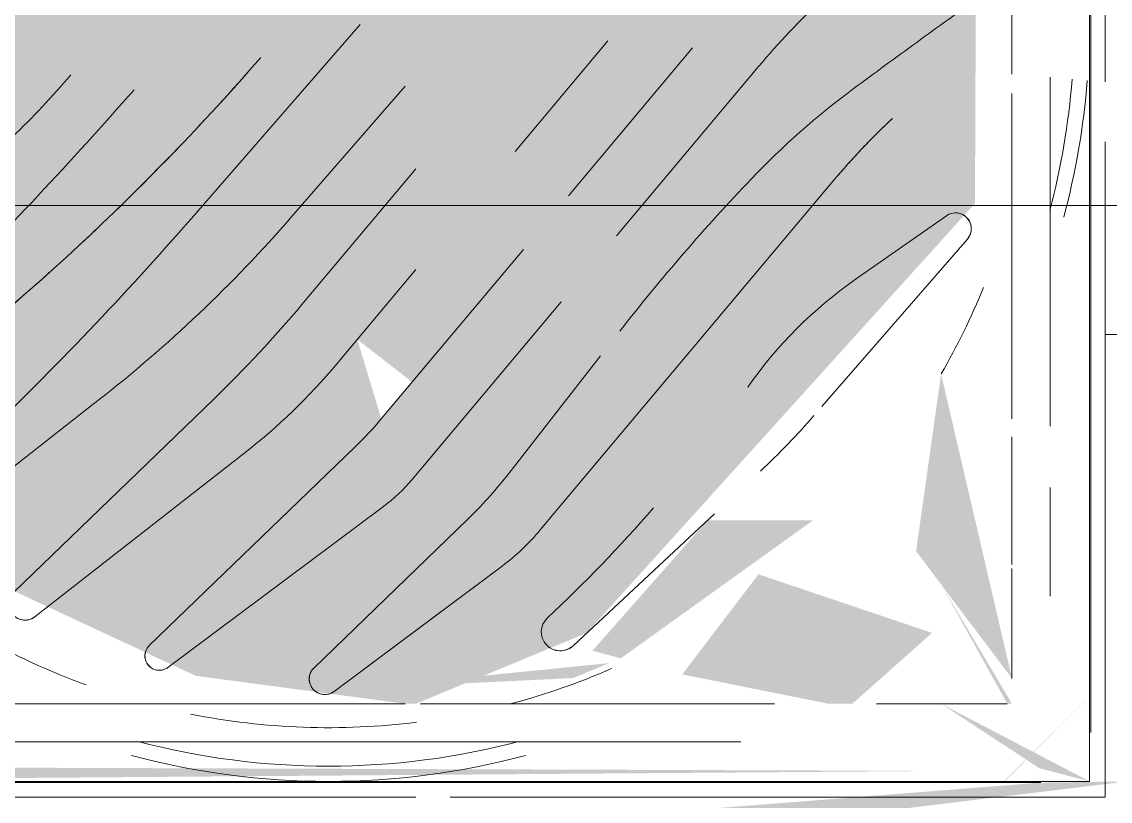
# Model space of a CAD drawing. Header units: metres. Extents: x 1 to 114, y -6 to 62.
# Drawn here: x 59.4427 to 59.5142, y 0.6298 to 0.681 of the extents above; entities that cross this region are included whole.
import ezdxf

# ---------------------------------------------------------------- set-up
doc = ezdxf.new("R2010")
doc.units = ezdxf.units.M
for name, color, linetype, lineweight in [('ARQ-SAN', 7, 'Continuous', 5), ('KIRYA - PISO', 7, 'Continuous', 5), ('P-SANR-FIXT', 7, 'Continuous', 5)]:
    doc.layers.add(name, color=color, linetype=linetype, lineweight=lineweight)
doc.layers.add('ARQ_1100_BASE_TÉRREO_GARAGEM_dwg', color=7, linetype='Continuous', lineweight=5, true_color=0x767676)

# ---------------------------------------------------------------- blocks, each defined once
blk = doc.blocks.new('Ralo Quadrado Montado com Prolongador - Caixas e Ralos - Esgoto - MEP - Tigre - Com Prolongador - Branco c_ grelha branca - 100x53x40-4185426-PLANTA BAIXA GERAL')
at = {"layer": 'P-SANR-FIXT', "true_color": 0xe6e6e6, "transparency": 33554560}
h = blk.add_hatch(color=254, dxfattribs=at)
h.paths.add_polyline_path([(0.05007812500004411, 0.04434988787242092), (0.0442877028181304, 0.05007812500000946), (0.04999999999998864, 0.04434988787242092), (0.05007812500004411, 0.04222577095515453)])
h.paths.add_polyline_path([(0.04999999999998864, -0.04999999999997131), (0.04931124055631463, 0.04024420051389321), (0.04902045480384877, -0.04272582627075353), (0.04952464779210341, -0.04646999999997124)])
h.paths.add_polyline_path([(0.04999999999998864, -0.04999999999997131), (-0.01893530564589564, -0.0465327522846495), (-0.01382778952715298, -0.04744624194059998), (0.04024420051384123, -0.04931124055626265), (0.0464700000000059, -0.04975078199996656)])
h = blk.add_hatch(color=254, dxfattribs=at)
h.paths.add_polyline_path([(0.04999999999998864, 0.05000000000002328), (0.04490000000006776, 0.04024420051389321), (0.04913193630372444, 0.0466950464937745)])
h.paths.add_polyline_path([(0.04999999999998864, -0.04999999999997131), (0.0206729702292665, -0.04489999999998113), (0.0464700000000059, -0.04952464779213806)])
h = blk.add_hatch(color=254, dxfattribs=at)
h.paths.add_polyline_path([(0.04191228635596817, 0.01920788453681002), (0.03285925212176171, 0.0318178319584943), (0.03285925212176171, 0.02489124577396037), (0.04142021480168469, 0.01733443490907612)])
h.paths.add_polyline_path([(0.04222630319585297, 0.01844978082308448), (0.04389318829308823, 0.001895149217921789), (0.04321304829070805, 0.01606756743254923)])
h.paths.add_polyline_path([(0.04006211764200825, -0.02347229501855595), (0.03729968011606034, -0.02323499999998562), (0.03939812062173233, -0.02433763278286738)])
h.paths.add_polyline_path([(0.03503882369332196, -0.03001877914769175), (0.03276566653443361, -0.02928438486692025), (0.03420523630831503, -0.03110513137830899)])
h.paths.add_polyline_path([(0.04490000000006776, 0.04490000000003311), (0.03705841995755164, 0.04024420051389321), (0.04490000000006776, 0.04459013937613254)])
h.paths.add_polyline_path([(0.0231678414813814, -0.04027201848310024), (0.01358672177240651, -0.0419241117835662), (0.0206729702292665, -0.04130542799210762)])
h.paths.add_polyline_path([(0.03016001291798466, 0.005498985827023398), (0.01142446990271101, 0.02385843585404409), (0.02255015857328572, 0.01188441180093105), (0.02986869847274357, 0.005743427670530673)])
h.paths.add_polyline_path([(0.02931371968902713, -0.0355798348440826), (0.02323500000000295, -0.03741682496490075), (0.02849996045542721, -0.03620425426574821)])
h = blk.add_hatch(color=254, dxfattribs=at)
h.paths.add_polyline_path([(0.04490000000006776, 0.0344104780735951), (0.04024420051384123, 0.03965146754995476), (0.03639488666013695, 0.02825152348222764), (0.04297002974864508, 0.02323500000000295), (0.04490000000006776, 0.03285925212176171)])
h.paths.add_polyline_path([(0.04490000000006776, -0.03638630539884957), (0.03639559114289377, -0.02825060538235885), (0.03839715742488325, -0.03361929626546553), (0.04490000000006776, -0.03922337204122687)])
h.paths.add_polyline_path([(0.04490000000006776, -0.04318875573300789), (0.03276566653443361, -0.03293106286855928), (0.03420523630831503, -0.03819443691031552), (0.04490000000006776, -0.04434000083830061)])
h.paths.add_polyline_path([(0.04323458233125093, 0.04490000000003311), (0.02323500000000295, 0.04024420051389321), (0.03487791932269065, 0.0386004655987595), (0.0425048297218098, 0.04434988787242092)])
h.paths.add_polyline_path([(0.04268385428014672, -0.04489999999998113), (0.02456536956682285, -0.03922337204122687), (0.02849996045542721, -0.04196113462798835), (0.04024420051384123, -0.04489999999998113)])
h = blk.add_hatch(color=254, dxfattribs=at)
h.paths.add_polyline_path([(0.04490000000006776, 0.005743427670530673), (0.04024420051384123, 0.01697185819306746), (0.01202732102590271, 0.0424686650957091), (-0.01202732102590271, 0.04256572517858213), (-0.01893530564589564, 0.03923325907534718), (-0.01667713440087719, -0.005489098792903087), (-0.01893530564589564, -0.009547922602933977), (-0.01601192165669445, -0.01736507241110485), (-0.01893530564589564, -0.02121373655979564), (-0.01368796097170316, -0.0422158839210169), (0.01358672177240651, -0.0419241117835662), (0.03420523630831503, -0.02770121046500394), (0.04306423033578822, -0.008717797886847666), (0.04490000000006776, 0.005047245504805006)])
h.paths.add_polyline_path([(0.02618154608856166, 0.003473176495187272), (0.020966876663108, 0.001895149217921789), (0.02376728053941952, 0.005498985827023398)])
at = {"layer": 'P-SANR-FIXT', "color": 8, "true_color": 0x737373}
for p, q in [((0.004035997471425377, 0.05102466117588226), (-0.004038058213926581, 0.05102466117588226)), ((0.004035997471425351, 0.05102466117588226), (-0.004038058213926606, 0.05102466117588226)), ((0.05102466117590195, 0.05102466117588226), (0.007988891788576136, 0.05102466117588226)), ((0.05102466117590193, 0.05102466117588226), (0.007988891788576112, 0.05102466117588226)), ((0.05102466117590195, 0.05102466117588227), (0.05102466117590195, 0.007988891787179653)), ((0.05102466117590193, 0.007988891787179644), (0.05102466117590193, 0.05102466117588226)), ((-0.003960290114267235, 0.05007812500000042), (0.003958209664154272, 0.05007812500000043)), ((0.003958209664154246, 0.05007812500000042), (-0.003960290114267252, 0.05007812500000042)), ((0.003958209664154272, 0.05007812500000043), (0.04679687500042073, 0.05007812500000043)), ((0.04679687500042071, 0.05007812500000042), (0.003958209664154246, 0.05007812500000042)), ((0.003951789230793801, 0.05), (-0.003953871307486039, 0.05000000000000001)), ((0.05, 0.05), (0.003951789230793801, 0.05)), ((0.05, -0.05), (0.05, 0.05)), ((0.0500781250000201, 0.04679687499790146), (0.0500781250000201, -0.05007812499996784)), ((0.05007812500002012, -0.05007812499996784), (0.05007812500002012, 0.04679687499790146)), ((0.003532663340704694, 0.04490000000003097), (-0.003534851603348274, 0.04490000000003097)), ((0.01202732102588299, 0.04490000000003097), (0.004804950413036865, 0.04490000000003097)), ((0.02536764270218842, 0.03241385782074647), (0.01437341076488489, 0.04197099783632014)), ((0.01415673930786848, 0.01892732681084884), (0.003035866578259595, 0.0282588470166332)), ((0.04108746529033123, 0.01606756743253504), (0.03241396934921514, 0.02536875308631406)), ((0.001808847755057559, 0.02392429867759831), (0.01152994146353251, 0.01576733253217709)), ((0.008614460411688781, 0.01226005713862353), (0.001351130703972016, 0.01835471441748774)), ((0.03016001291795629, 0.00549898582699496), (0.01849354431757937, 0.01528831532671263)), ((0.01506213538087338, 0.01280346991888968), (0.02618154608853154, 0.003473176495184886)), ((0.04490000000005063, 0.006042804953406724), (0.04490000000005063, 0.01202732102593436)), ((0.02255015857326783, 0.0005666179510444574), (0.01638067699189924, 0.005743427670525951)), ((0.04409007543468386, 0.0003797275316037955), (0.04008428537172801, 0.005743427670507446)), ((0.05102466117590195, 0.005743427670504109), (0.05102466117590196, -0.05102466117584969)), ((0.05102466117590193, -0.0510246611758497), (0.05102466117590193, 0.005743427670504101)), ((0.04490000000005063, -0.01202732102590174), (0.04490000000005063, 0.005047245505017569))]:
    blk.add_line(p, q, dxfattribs=at)
at = {"layer": 'P-SANR-FIXT', "color": 253, "true_color": 0xacacac}
for p, q in [((-0.00395387130748603, 0.05000000000000001), (0.003951789230793801, 0.05)), ((0.003951789230793801, 0.05), (0.05, 0.05)), ((0.05, 0.05), (0.05, -0.05)), ((0.0266622541741488, 0.04740000000000041), (0.01317280453230381, 0.04740000000000041)), ((0.02666225417414866, 0.04740000000000041), (0.01317280453230367, 0.04740000000000041)), ((0.003532663340704542, 0.04490000000003097), (-0.003534851603348426, 0.04490000000003097)), ((0.01202732102588283, 0.04490000000003097), (0.004804950413036713, 0.04490000000003097)), ((0.02617543461990288, 0.04490000000003097), (0.01202732102588299, 0.04490000000003097)), ((0.03574695622896518, 0.04490000000003097), (0.02737008891086965, 0.04490000000003097)), ((0.04323458233119857, 0.04490000000003097), (0.03600816876217866, 0.04490000000003097)), ((0.04490000000005063, 0.0360081687623728), (0.04490000000005063, 0.04459013937611343)), ((0.04490000000005063, 0.01202732102593436), (0.04490000000005063, 0.02930120998357012)), ((0.04740000000002007, 0.02708290947314633), (0.04740000000002007, 0.01317280453290567)), ((0.04740000000001993, 0.01317280453290567), (0.04740000000001993, 0.02708290947314632)), ((0.04490000000005048, 0.01202732102593434), (0.04490000000005048, 0.006042804953406707)), ((0.04490000000005048, 0.00504724550501756), (0.04490000000005049, -0.01202732102590175)), ((0.04490000000005063, -0.02290807756040768), (0.04490000000005063, -0.01202732102590174)), ((0.04740000000002008, -0.01317280453289426), (0.04740000000002008, -0.02740125132597925)), ((0.04740000000001993, -0.02740125132597924), (0.04740000000001993, -0.01317280453289426))]:
    blk.add_line(p, q, dxfattribs=at)
at = {"layer": 'P-SANR-FIXT', "color": 9, "true_color": 0xc9c9c9}
for p, q in [((0.01317280453230381, 0.04740000000000041), (0.003738117208370778, 0.04740000000000041)), ((0.01317280453230367, 0.04740000000000041), (0.003738117208370635, 0.04740000000000041)), ((0.03782512284311531, 0.04740000000000041), (0.03069221127356395, 0.04740000000000041)), ((0.03782512284311516, 0.04740000000000041), (0.0306922112735638, 0.04740000000000041)), ((0.02617543461990272, 0.04490000000003097), (0.01202732102588283, 0.04490000000003097)), ((0.03574695622896502, 0.04490000000003097), (0.0273700889108695, 0.04490000000003097)), ((0.0432345823311984, 0.04490000000003097), (0.0360081687621785, 0.04490000000003097)), ((0.04490000000005048, 0.04459013937611342), (0.04490000000005048, 0.03600816876237278)), ((0.04490000000005048, 0.0293012099835701), (0.04490000000005048, 0.01202732102593434)), ((0.04740000000002007, 0.01317280453290567), (0.04740000000002008, -0.01317280453289426)), ((0.04740000000001993, -0.01317280453289426), (0.04740000000001993, 0.01317280453290567)), ((0.04490000000005049, -0.01202732102590175), (0.04490000000005049, -0.02290807756040767))]:
    blk.add_line(p, q, dxfattribs=at)
at = {"layer": 'P-SANR-FIXT'}
for p, q in [((0.01437341076488489, 0.04197099783632014), (0.02536764270218842, 0.03241385782074647)), ((0.01284093151642562, 0.04059114732320471), (0.01702972090159894, 0.03460893611210764)), ((0.01702972090159894, 0.03460893611210764), (0.01284093151642562, 0.04059114732320471)), ((0.03348251199176983, 0.01391615048817385), (0.01052767849888694, 0.03317754280578777)), ((0.01052767849888694, 0.03317754280578777), (0.03348251199176983, 0.01391615048817385)), ((0.003035866578259595, 0.0282588470166332), (0.01415673930786848, 0.01892732681084884)), ((0.03241396934921514, 0.02536875308631406), (0.04108746529033123, 0.01606756743253504)), ((0.01152994146353251, 0.01576733253217709), (0.001808847755057557, 0.02392429867759831)), ((0.001351130703972016, 0.01835471441748774), (0.00861446041168878, 0.01226005713862352)), ((0.02205119745858371, 0.01786458013013884), (0.0299606665504211, 0.01168502561538697)), ((0.0299606665504211, 0.01168502561538697), (0.02205119745858371, 0.01786458013013884)), ((0.01849354431757937, 0.01528831532671263), (0.03016001291795629, 0.00549898582699496)), ((0.02618154608853154, 0.003473176495184886), (0.01506213538087338, 0.01280346991888968)), ((0.04008428537172801, 0.005743427670507446), (0.03585894084666482, 0.01140110834268776)), ((0.03585894084666482, 0.01140110834268776), (0.04409007543468386, 0.0003797275316037955)), ((0.03278683512514509, 0.00914033200083823), (0.04252888717220381, -0.0009478582124165304)), ((0.04252888717220381, -0.0009478582124165304), (0.03278683512514509, 0.00914033200083823)), ((0.009751994507622944, 0.005743427670524258), (0.01867337892588309, -0.001742502704428824)), ((0.01867337892588309, -0.001742502704428824), (0.009751994507622944, 0.005743427670524257)), ((0.01638067699189923, 0.00574342767052595), (0.02255015857326783, 0.0005666179510444574)), ((0.01293212798637215, -0.002439463469311283), (0.004334034623371304, 0.005034745061652304)), ((0.004334034623371305, 0.005034745061652304), (0.01293212798637215, -0.002439463469311283)), ((0.04251725694524133, -0.01054522099067699), (0.03194859340190218, 0.003606080306826504)), ((0.03194859340190218, 0.003606080306826504), (0.04251725694524133, -0.01054522099067699)), ((0.0002673196769129289, 0.00208984454240628), (0.01254789768653725, -0.008585499054078098)), ((0.01254789768653725, -0.0085854990540781), (0.000267319676912931, 0.002089844542406278)), ((0.02802974946076259, 0.001749698968328804), (0.04108169062341912, -0.01176598175941308)), ((0.04108169062341912, -0.01176598175941308), (0.02802974946076259, 0.001749698968328804)), ((0.03917617860793658, -0.01926390475817279), (0.02848201361299284, -0.005575997759602247)), ((0.02848201361299284, -0.005575997759602247), (0.03917617860793658, -0.01926390475817279)), ((0.02485797443504955, -0.00750973131838557), (0.03756302577644133, -0.02066619712066243)), ((0.03756302577644133, -0.02066619712066243), (0.02485797443504955, -0.00750973131838557)), ((0.03405451989674704, -0.02674962449323696), (0.02498222347287696, -0.01513761460072941)), ((0.02498222347287696, -0.01513761460072941), (0.03405451989674704, -0.02674962449323696))]:
    blk.add_line(p, q, dxfattribs=at)
for centre, radius, start, end in [((0.4405901703220607, 0.3576510103662607), 0.5427813691821108, 215.4512623746657, 215.9964581528163), ((0.4405901703220607, 0.3576510103662607), 0.5427813691821117, 215.4512623746661, 215.9964581528167), ((0.01369188331033746, 0.04118699018395502), 0.001038820326268676, 49.00000000000034, 215.0000000000035), ((0.01369188331033746, 0.04118699018395502), 0.001038820326268676, 104.3333333333345, 132.0000000000018), ((0.01369188331033746, 0.04118699018395502), 0.001038820326268675, 49.00000000000004, 76.66666666666725), ((0.01369188331033746, 0.04118699018395502), 0.001038820326268677, 159.6666666666693, 173.5000000000029), ((0.01369188331033746, 0.04118699018395502), 0.001038820326268677, 145.8333333333355, 159.6666666666692), ((0.01369188331033746, 0.04118699018395502), 0.001038820326268678, 132.0000000000018, 145.8333333333355), ((0.01369188331033746, 0.04118699018395502), 0.001038820326268675, 173.5000000000029, 215.000000000003), ((0.4405901703220607, 0.3576510103662607), 0.5427813691821107, 215.9964581528162, 216.5416539309669), ((0.4405901703220607, 0.3576510103662607), 0.5427813691821117, 215.9964581528167, 216.5416539309674), ((0.04016463709333844, 0.06849749468429124), 0.04610692264106375, 222.9999999999996, 226.4999999999997), ((0.04016463709333844, 0.06849749468429124), 0.04610692264106368, 222.9999999999992, 229.9999999999993), ((0.04016463709333844, 0.06849749468429124), 0.04610692264106376, 226.4999999999997, 229.9999999999997), ((0.04652499520741073, 0.06561453385002101), 0.05229929422507484, 216.5416539309707, 226.3632609970255), ((0.04652499520741073, 0.06561453385002101), 0.05229929422507491, 216.5416539309711, 226.363260997026), ((0.04061626397089729, 0.05112441136954073), 0.02879385241572841, 215.0000000000032, 234.9999999999995), ((0.04061626397089729, 0.05112441136954073), 0.02879385241572846, 215.0000000000036, 234.9999999999999), ((0.03533784702538653, 0.06675484826240452), 0.05025296063637447, 222.9999999999996, 229.9999999999996), ((0.03533784702538653, 0.06675484826240452), 0.0502529606363744, 222.9999999999991, 229.9999999999991), ((-0.005735317519666144, -0.004588607583159339), 0.04833149301406955, 42.99999999999955, 48.99999999999959), ((-0.005735317519666144, -0.004588607583159339), 0.04833149301406963, 43.00000000000004, 49.00000000000008), ((0.1030057333017645, 0.1248490501447773), 0.1341455018119675, 226.3632609970248, 229.1816304985122), ((0.1030057333017645, 0.1248490501447773), 0.1341455018119677, 226.3632609970253, 232.0000000000001), ((-0.03149161350039801, -0.05185631011148899), 0.09692239550063565, 43.10364131006629, 49.05182065503258), ((-0.03149161350039801, -0.05185631011148899), 0.09692239550063549, 43.1036413100658, 49.05182065503211), ((0.040179593476026, 0.01522096326941622), 0.001241358062856888, 223.1036413100949, 42.99999999999991), ((0.040179593476026, 0.01522096326941622), 0.001241358062856882, 13.01727355168209, 42.9999999999995), ((0.040179593476026, 0.01522096326941622), 0.001241358062856881, 223.1036413100943, 313.0518206550468), ((0.040179593476026, 0.01522096326941622), 0.001241358062856887, 313.0518206550466, 343.0345471033643), ((0.02384069784647179, 0.002425483841389181), 0.01499999999999999, 36.75360165203485, 49.99999999999965), ((0.02384069784647179, 0.002425483841389181), 0.01500000000000002, 36.75360165203534, 50.00000000000012), ((0.01317834378415997, -0.009795367978052347), 0.02725901073700285, 44.00000000000023, 52.00000000000039), ((0.01317834378415997, -0.009795367978052347), 0.0272590107370028, 43.99999999999976, 51.99999999999992), ((0.02290325849225866, -0.003149277330404091), 0.0112895057657324, 36.75360165203465, 49.99999999999942), ((0.02290325849225866, -0.003149277330404091), 0.01128950576573243, 36.75360165203512, 49.99999999999991), ((0.01066269264056311, -0.01502147285437419), 0.02414305007455911, 44.00000000000009, 49.9999999999999), ((0.01066269264056311, -0.01502147285437419), 0.02414305007455906, 43.99999999999961, 49.99999999999943), ((-0.003705456193532915, -0.03072360527305957), 0.04084648548157968, 37.99999999999973, 49.99999999999944), ((-0.003705456193532915, -0.03072360527305957), 0.04084648548157974, 38.00000000000018, 49.9999999999999), ((0.04326744915398147, -0.0002346371971145901), 0.001026721976776395, 223.9999999999992, 36.75360165203509), ((0.04326744915398147, -0.0002346371971145901), 0.001026721976776402, 223.9999999999991, 238.3961334710021), ((-0.03325696206567744, -0.0636306731457623), 0.08078926881755587, 44.00000000000017, 49.9999999999999), ((-0.03325696206567744, -0.0636306731457623), 0.08078926881755573, 43.99999999999971, 49.99999999999943), ((-0.04698049511209175, -0.07136105227551222), 0.09132200069046656, 37.99999999999942, 48.99999999999512), ((-0.04698049511209175, -0.07136105227551222), 0.09132200069046671, 37.99999999999989, 48.9999999999956), ((-0.1032793006136569, -0.1260812606219346), 0.1611635375198584, 42.87680082601721, 48.99999999999962), ((-0.1032793006136569, -0.1260812606219346), 0.1611635375198586, 36.75360165203526, 49.00000000000006), ((-0.1375976677329095, -0.1813082139969419), 0.2288598415457794, 44.00000000000017, 48.99999999999991), ((-0.1375976677329095, -0.1813082139969419), 0.228859841545779, 43.99999999999971, 48.99999999999946), ((0.04176082377673528, -0.01111015049665634), 0.0009441061831924602, 224, 36.75360165203514), ((0.04176082377673528, -0.01111015049665634), 0.0009441061831924613, 22.35746818103179, 36.75360165203467), ((0.04176082377673528, -0.01111015049665634), 0.0009441061831924658, 324.7729342970197, 339.1690677680226), ((-0.1858660718857966, -0.22970715547982), 0.2886622404028902, 45.00000000000037, 48.72291726575707), ((-0.1858660718857966, -0.22970715547982), 0.2886622404028897, 44.99999999999989, 48.7229172657566), ((-0.1032793006136569, -0.1260812606219346), 0.1611635375198583, 36.7536016520348, 42.8768008260172), ((-0.02779189593213541, -0.05430462155495948), 0.04880012591614477, 36.7536016520348, 49.99999999999964), ((-0.02779189593213541, -0.05430462155495948), 0.04880012591614487, 36.75360165203526, 50.00000000000011), ((0.03833285667787716, -0.01992278006064623), 0.001070190890415655, 224.0000000000006, 37.99999999999986), ((0.03833285667787716, -0.01992278006064623), 0.001070190890415649, 23.49999999999959, 37.99999999999964)]:
    blk.add_arc(centre, radius, start, end, dxfattribs=at)
at = {"layer": 'P-SANR-FIXT', "color": 8, "true_color": 0x737373}
for centre, radius, start, end in [((0.01369188331033746, 0.04118699018395502), 0.001038820326268674, 76.66666666666731, 104.3333333333345), ((0.1030057333017645, 0.1248490501447773), 0.1341455018119674, 229.1816304985122, 231.9999999999996), ((0.040179593476026, 0.01522096326941622), 0.001241358062856891, 343.0345471033643, 13.01727355168223), ((0.04326744915398147, -0.0002346371971145901), 0.001026721976776399, 353.5652012390256, 36.75360165203445), ((0.04326744915398147, -0.0002346371971145901), 0.001026721976776405, 238.3961334710021, 339.1690677680227), ((0.04176082377673528, -0.01111015049665634), 0.0009441061831924588, 339.1690677680227, 22.35746818103176), ((0.04176082377673528, -0.01111015049665634), 0.0009441061831924532, 223.9999999999996, 324.7729342970201), ((0.03833285667787716, -0.01992278006064623), 0.001070190890415646, 339.9999999999993, 23.4999999999995)]:
    blk.add_arc(centre, radius, start, end, dxfattribs=at)
at = {"layer": 'P-SANR-FIXT', "color": 253, "true_color": 0xacacac}
blk.add_arc((0.04326744915398147, -0.0002346371971145901), 0.001026721976776402, 339.1690677680227, 353.5652012390256, dxfattribs=at)
blk = doc.blocks.new('Prolongamento para Caixa Sifonada - Caixas e Ralos - Esgoto - MEP - Tigre - 100 x 100 mm-4185428-PLANTA BAIXA GERAL')
at = {"layer": 'P-SANR-FIXT', "color": 253, "true_color": 0xacacac}
for centre, radius, start, end in [((-5.609417333703598e-32, 3.101893307994916e-16), 0.04999999999999998, 74.99999999999991, 85.46846617029188), ((1.331434962281726e-16, 3.101893307994916e-16), 0.05000000000000002, 75.00000000000036, 85.46846617029227), ((-4.537799097767429e-33, 3.101893307994916e-16), 0.049, 75.20463865713525, 85.47214704729939), ((1.331434962281725e-16, 3.101893307994916e-16), 0.04899999999999999, 75.20463865713484, 85.47214704729902), ((-5.609417333703598e-32, 3.101893307994916e-16), 0.05000000000000005, 359.9999999999996, 14.99999999999995), ((1.331434962281726e-16, 3.101893307994916e-16), 0.05000000000000002, 3.702555429209839e-13, 15.00000000000037), ((-4.537799097767429e-33, 3.101893307994916e-16), 0.04900000000000002, 6.755887923414818e-13, 14.79536134264011), ((1.331434962281725e-16, 3.101893307994916e-16), 0.04900000000000005, 2.480832651541543e-13, 14.79536134263969), ((-5.557340188007367e-32, 3.101893307994916e-16), 0.04899999999999996, 345.2046386573355, 4.198332179531842e-13), ((1.331434962281726e-16, 3.101893307994916e-16), 0.04900000000000002, 345.2046386573351, 0), ((-4.017027640805122e-33, 3.101893307994916e-16), 0.05000000000000002, 344.999999999999, 359.999999999999), ((1.331434962281725e-16, 3.101893307994916e-16), 0.04999999999999996, 344.9999999999994, 359.9999999999994)]:
    blk.add_arc(centre, radius, start, end, dxfattribs=at)
blk = doc.blocks.new('Porta Grelha - Caixas e Ralos - Esgoto - MEP - Tigre1 - Porta Grelha Quadrado p_ Grelha Quadrada Branca - 100mm-2715202-PLANTA BAIXA GERAL')
at = {"layer": 'P-SANR-FIXT', "true_color": 0xe6e6e6, "transparency": 33554560}
blk.add_hatch(color=254, dxfattribs=at).paths.add_polyline_path([(0.05250000000006603, 0.0318876332209807), (0.05000000000002328, 0.05249999999994475), (0.05007812500007876, 0.0467968749979219), (0.05250000000006603, 0.01606756743247993)])
at = {"layer": 'P-SANR-FIXT'}
for p in [(-0.04999999999996869, 0.04999999999994099), (0.05000000000003132, -0.05000000000005901)]:
    blk.add_line(p, (0.05000000000003132, 0.04999999999994099), dxfattribs=at)
at = {"layer": 'P-SANR-FIXT', "color": 253, "true_color": 0xacacac}
for p, q in [((-0.003953871307431878, 0.04999999999994099), (0.003951789230844611, 0.04999999999994099)), ((0.003951789230844611, 0.04999999999994099), (0.05000000000003131, 0.04999999999994099)), ((0.05000000000003131, 0.04999999999994099), (0.0500000000000313, -0.05000000000005901))]:
    blk.add_line(p, q, dxfattribs=at)
for radius, start, end in [(0.04647000000000134, 59.99999999999947, 67.79253223347958), (0.04647000000000137, 14.99999999999955, 23.59561530807964), (0.04647000000000142, 330.5039621830704, 339.9847777997098)]:
    blk.add_arc((3.129792675027332e-14, -5.900674115988381e-14), radius, start, end, dxfattribs=at)
at = {"layer": 'P-SANR-FIXT', "color": 8, "true_color": 0x737373}
for centre, radius, start, end in [((3.130439253056545e-14, -5.900674115988381e-14), 0.04647000000000141, 59.99999999999991, 67.79253223348), ((3.130439253056545e-14, -5.900674115988381e-14), 0.04647000000000141, 14.99999999999994, 23.59561530808008), ((3.129792675027332e-14, -5.900674115988381e-14), 0.0464700000000014, 348.764419150883, 7.162976266444955), ((3.130439253056545e-14, -5.900674115988381e-14), 0.04647000000000139, 348.7644191508833, 7.162976266445346), ((3.130439253056545e-14, -5.900674115988381e-14), 0.04647000000000136, 330.5039621830709, 339.9847777997102)]:
    blk.add_arc(centre, radius, start, end, dxfattribs=at)
blk = doc.blocks.new('ARQ_1100_BASE_TÉRREO_GARAGEM_dwg_CHUVEIRO-4197728-PLANTA BAIXA GERAL')
at = {"layer": 'ARQ-SAN', "color": 253, "true_color": 0xaaaaaa, "flags": 128}
blk.add_lwpolyline([(-8578.439385577882, 17789.41742149827), (-8578.819420940465, 17789.41742149827), (-8578.819420940465, 17789.44176138615), (-8578.439385577882, 17789.44176138615)], dxfattribs=at)
blk = doc.blocks.new('ARQ_1100_BASE_TÉRREO_GARAGEM_dwg-4178582-PLANTA BAIXA GERAL')
at = {"layer": 'KIRYA - PISO', "true_color": 0xaaaaaa}
h = blk.add_hatch(dxfattribs=at)
h.set_pattern_fill('FP_5', color=253, style=0, pattern_type=2)
h.set_pattern_definition([(0, (-4539.02, -1079.475), (0, 0.635), []), (90, (-4539.02, -1079.475), (-0.635, 3.888253587292846e-17), [])])
h.paths.add_polyline_path([(40.98261709470194, 0.2000000000000585), (41.18261709470156, 0.2000000000000585), (41.17741620952584, 0.3070402508216262), (41.1693622850232, 0.3110132163865719), (41.17121264520777, 0.3503415210108377), (41.18261709470156, 0.3536908859162609), (41.18261709470156, 0.5660930294093159), (41.16516035760898, 0.5592799021235292), (41.12518411216992, 0.5592799021235292), (41.12518574419031, 0.6057121130017897), (41.18261709470156, 0.606747829536935), (41.18261709470156, 0.668894750416016), (41.08511709470192, 0.6769074512556632), (41.08074076168875, 0.6285646943541564), (40.98261709470194, 0.6285646943541564), (40.98261709470194, 0.3536908859162609), (41.11216228502322, 0.3503415210108377), (41.11216228502322, 0.3036908859162376), (40.98261709470194, 0.3000000000000704)])
h.paths.add_polyline_path([(39.7492837613686, 0.2000000000000585), (39.88261709470194, 0.2000000000000585), (39.88261709470194, 0.7000000000000834), (39.68261709470156, 0.7000000000000834), (39.68261709470156, 0.2000000000000585)])
h.paths.add_polyline_path([(41.14336228502321, 0.3036908859162376), (41.12411461471994, 0.3148035335470767), (41.11921413936599, 0.3222204097886709), (41.12353995455289, 0.3411908859162551), (41.13113947919891, 0.347086701876709), (41.14336228502321, 0.3536908859162609), (41.16516035760927, 0.3406406417071636), (41.16501292011783, 0.3197228992260384), (41.14983276115077, 0.3045427402590282)])
h.paths.add_polyline_path([(41.08511709470192, 0.6852239674774536), (41.18261709470156, 0.6932346382925676), (41.18082758685344, 0.7000000000000834), (41.08511709470192, 0.7000000000000834), (41.08511709470192, 0.693234638292533)])
at = {"extrusion": (0, 0, -1), "zscale": -1, "rotation": 0.000594452125217585}
blk.add_blockref('ARQ_1100_BASE_TÉRREO_GARAGEM_dwg_CHUVEIRO-4197728-PLANTA BAIXA GERAL', (8537.82137135791, -17788.65951926488), dxfattribs=at)

msp = doc.modelspace()

# ---------------------------------------------------------------- block references
at = {"layer": 'ARQ_1100_BASE_TÉRREO_GARAGEM_dwg', "color": 253, "true_color": 0xaaaaaa}
msp.add_blockref('ARQ_1100_BASE_TÉRREO_GARAGEM_dwg-4178582-PLANTA BAIXA GERAL', (18.43023242750974, 0), dxfattribs=at)
at = {"layer": 'P-SANR-FIXT', "color": 8, "true_color": 0x737373, "rotation": 269.9999999999997}
for name, p in [('Porta Grelha - Caixas e Ralos - Esgoto - MEP - Tigre1 - Porta Grelha Quadrado p_ Grelha Quadrada Branca - 100mm-2715202-PLANTA BAIXA GERAL', (59.46284952221168, 0.6810646943542226)), ('Ralo Quadrado Montado com Prolongador - Caixas e Ralos - Esgoto - MEP - Tigre - Com Prolongador - Branco c_ grelha branca - 100x53x40-4185426-PLANTA BAIXA GERAL', (59.46284952221163, 0.6810646943541913))]:
    msp.add_blockref(name, p, dxfattribs=at)
at = {"layer": 'P-SANR-FIXT', "color": 253, "true_color": 0xacacac, "rotation": 269.9999999999997}
msp.add_blockref('Prolongamento para Caixa Sifonada - Caixas e Ralos - Esgoto - MEP - Tigre - 100 x 100 mm-4185428-PLANTA BAIXA GERAL', (59.46284952221163, 0.681064694354191), dxfattribs=at)

doc.saveas('drawing.dxf')
